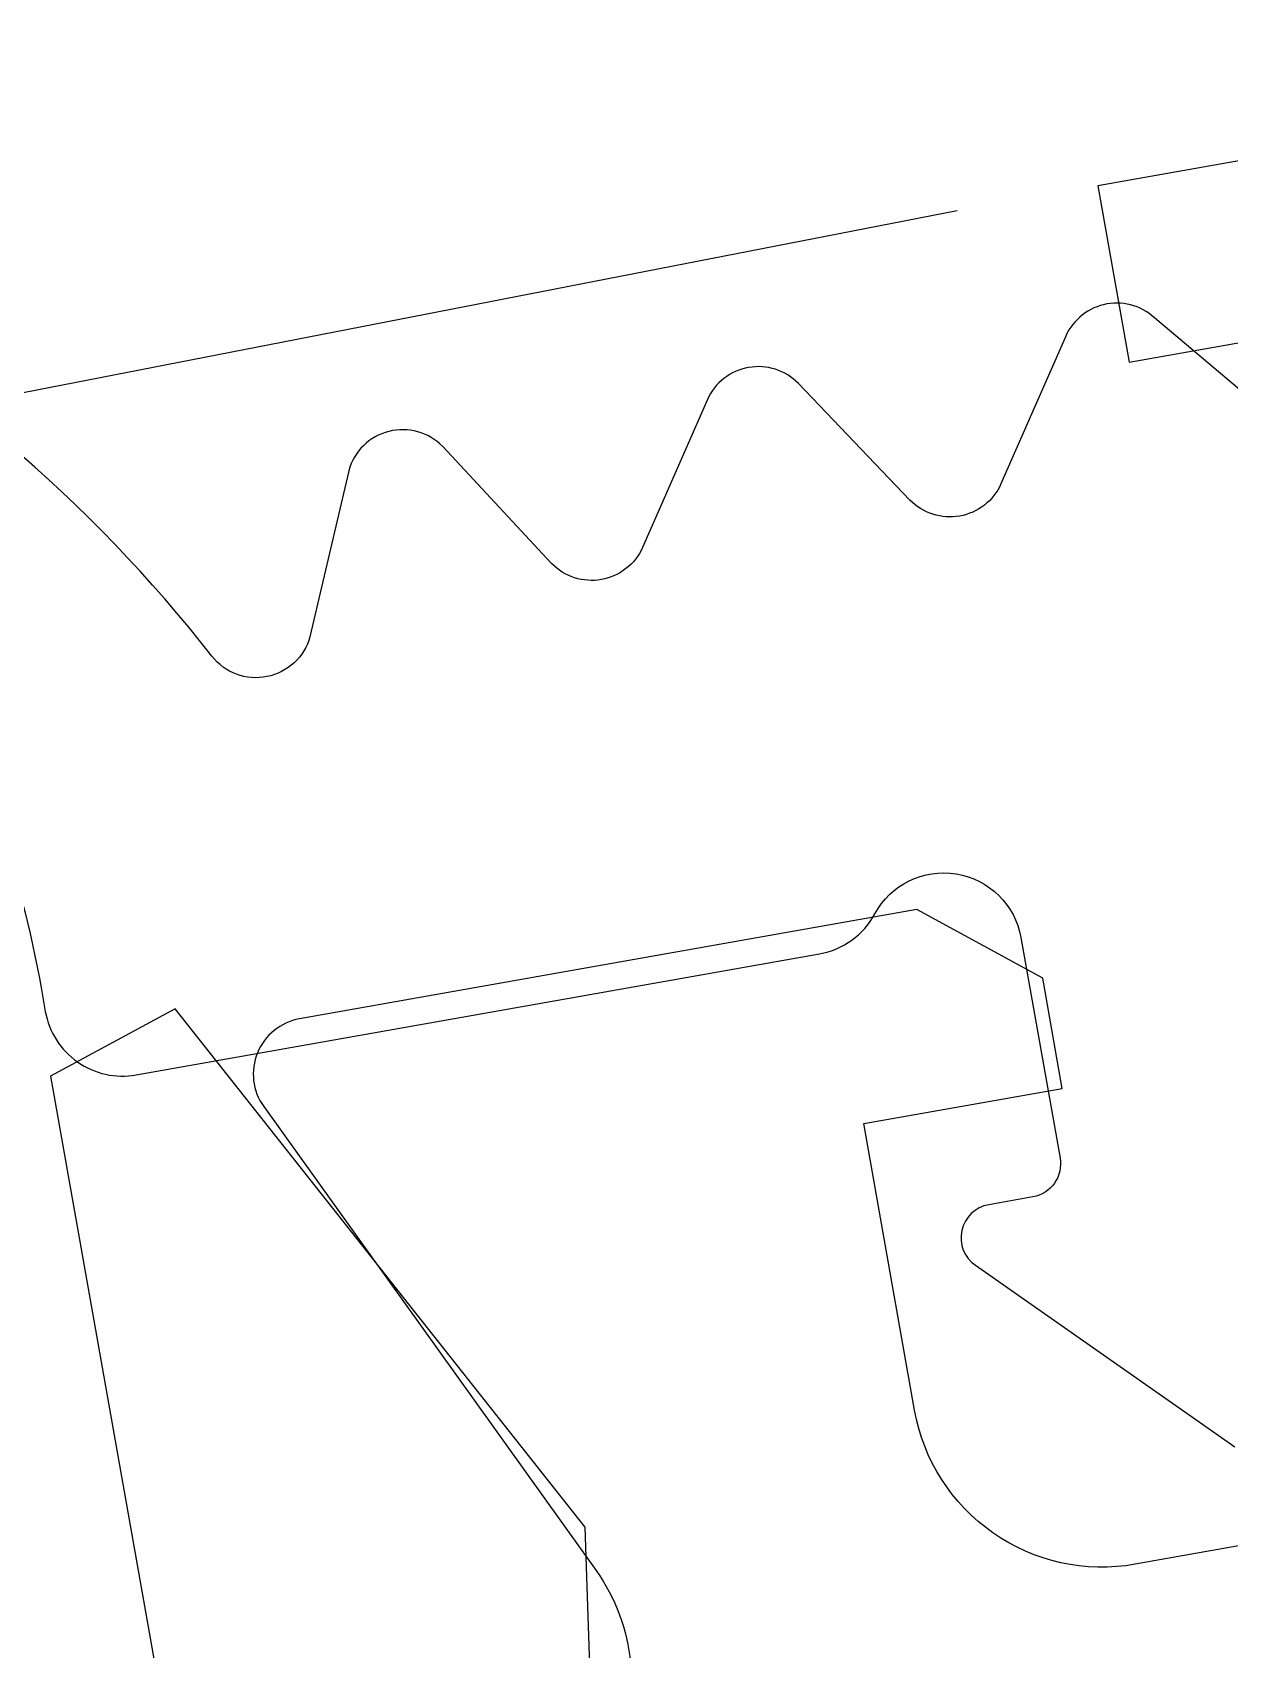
# Model space of a CAD drawing. Header units: millimetres. Extents: x 0 to 8967983, y -224399 to 13801.
# Drawn here: x 71339.09 to 71345.61, y -193465.4 to -193456.59 of the extents above; entities that cross this region are included whole.
import ezdxf

# ---------------------------------------------------------------- set-up
doc = ezdxf.new("R2010")
doc.units = ezdxf.units.MM
doc.header["$LTSCALE"] = 10
doc.layers.add('Архитектура', color=251, linetype='Continuous')

msp = doc.modelspace()

# ---------------------------------------------------------------- linework, layer by layer
at = {"layer": 'Архитектура', "lineweight": 25, "transparency": 33554684}
msp.add_line((71344.1286, -193457.5666), (69289.4147, -193858.3668), dxfattribs=at)
msp.add_line((71344.1286, -193457.5666), (69289.4147, -193858.3668), dxfattribs=at)
msp.add_line((71344.1286, -193457.5666), (69289.4147, -193858.3668), dxfattribs=at)
msp.add_line((71344.1286, -193457.5666), (69289.4147, -193858.3668), dxfattribs=at)
msp.add_line((71344.1286, -193457.5666), (69289.4147, -193858.3668), dxfattribs=at)
msp.add_line((71344.1286, -193457.5666), (69289.4147, -193858.3668), dxfattribs=at)
msp.add_line((71344.1286, -193457.5666), (69289.4147, -193858.3668), dxfattribs=at)
msp.add_line((71344.1286, -193457.5666), (69289.4147, -193858.3668), dxfattribs=at)
msp.add_line((71344.1286, -193457.5666), (69289.4147, -193858.3668), dxfattribs=at)
msp.add_line((71344.1286, -193457.5666), (69289.4147, -193858.3668), dxfattribs=at)
msp.add_line((71344.1286, -193457.5666), (69289.4147, -193858.3668), dxfattribs=at)
msp.add_line((71344.1286, -193457.5666), (69289.4147, -193858.3668), dxfattribs=at)
msp.add_line((71344.1286, -193457.5666), (69289.4147, -193858.3668), dxfattribs=at)
msp.add_line((71344.1286, -193457.5666), (69289.4147, -193858.3668), dxfattribs=at)
msp.add_line((71344.1286, -193457.5666), (69289.4147, -193858.3668), dxfattribs=at)
msp.add_line((71344.1286, -193457.5666), (69289.4147, -193858.3668), dxfattribs=at)
msp.add_line((71344.1286, -193457.5666), (69289.4147, -193858.3668), dxfattribs=at)
msp.add_line((71344.1286, -193457.5666), (69289.4147, -193858.3668), dxfattribs=at)
msp.add_line((71344.1286, -193457.5666), (69289.4147, -193858.3668), dxfattribs=at)
msp.add_line((71344.1286, -193457.5666), (69289.4147, -193858.3668), dxfattribs=at)
msp.add_line((71344.1286, -193457.5666), (69289.4147, -193858.3668), dxfattribs=at)
msp.add_line((71344.1286, -193457.5666), (69289.4147, -193858.3668), dxfattribs=at)
msp.add_line((71344.1286, -193457.5666), (69289.4147, -193858.3668), dxfattribs=at)
msp.add_line((71344.1286, -193457.5666), (69289.4147, -193858.3668), dxfattribs=at)
msp.add_line((71344.1286, -193457.5666), (69289.4147, -193858.3668), dxfattribs=at)
msp.add_line((71344.1286, -193457.5666), (69289.4147, -193858.3668), dxfattribs=at)
msp.add_lwpolyline([(71345.0646, -193458.3913), (71395.3454, -193449.4796), (71395.1752, -193448.5192), (71344.8944, -193457.4308)], close=True, dxfattribs=at)
msp.add_lwpolyline([(71345.0646, -193458.3913), (71395.3454, -193449.4796), (71395.1752, -193448.5192), (71344.8944, -193457.4308)], close=True, dxfattribs=at)
msp.add_lwpolyline([(71345.0646, -193458.3913), (71395.3454, -193449.4796), (71395.1752, -193448.5192), (71344.8944, -193457.4308)], close=True, dxfattribs=at)
msp.add_lwpolyline([(71345.0646, -193458.3913), (71395.3454, -193449.4796), (71395.1752, -193448.5192), (71344.8944, -193457.4308)], close=True, dxfattribs=at)
msp.add_lwpolyline([(71345.0646, -193458.3913), (71395.3454, -193449.4796), (71395.1752, -193448.5192), (71344.8944, -193457.4308)], close=True, dxfattribs=at)
msp.add_lwpolyline([(71345.0646, -193458.3913), (71395.3454, -193449.4796), (71395.1752, -193448.5192), (71344.8944, -193457.4308)], close=True, dxfattribs=at)
msp.add_lwpolyline([(71345.0646, -193458.3913), (71395.3454, -193449.4796), (71395.1752, -193448.5192), (71344.8944, -193457.4308)], close=True, dxfattribs=at)
msp.add_lwpolyline([(71345.0646, -193458.3913), (71395.3454, -193449.4796), (71395.1752, -193448.5192), (71344.8944, -193457.4308)], close=True, dxfattribs=at)
msp.add_lwpolyline([(71345.0646, -193458.3913), (71395.3454, -193449.4796), (71395.1752, -193448.5192), (71344.8944, -193457.4308)], close=True, dxfattribs=at)
msp.add_lwpolyline([(71345.0646, -193458.3913), (71395.3454, -193449.4796), (71395.1752, -193448.5192), (71344.8944, -193457.4308)], close=True, dxfattribs=at)
msp.add_lwpolyline([(71345.0646, -193458.3913), (71395.3454, -193449.4796), (71395.1752, -193448.5192), (71344.8944, -193457.4308)], close=True, dxfattribs=at)
msp.add_lwpolyline([(71345.0646, -193458.3913), (71395.3454, -193449.4796), (71395.1752, -193448.5192), (71344.8944, -193457.4308)], close=True, dxfattribs=at)
msp.add_lwpolyline([(71345.0646, -193458.3913), (71395.3454, -193449.4796), (71395.1752, -193448.5192), (71344.8944, -193457.4308)], close=True, dxfattribs=at)
msp.add_lwpolyline([(71345.0646, -193458.3913), (71395.3454, -193449.4796), (71395.1752, -193448.5192), (71344.8944, -193457.4308)], close=True, dxfattribs=at)
msp.add_lwpolyline([(71345.0646, -193458.3913), (71395.3454, -193449.4796), (71395.1752, -193448.5192), (71344.8944, -193457.4308)], close=True, dxfattribs=at)
msp.add_lwpolyline([(71345.0646, -193458.3913), (71395.3454, -193449.4796), (71395.1752, -193448.5192), (71344.8944, -193457.4308)], close=True, dxfattribs=at)
msp.add_lwpolyline([(71345.0646, -193458.3913), (71395.3454, -193449.4796), (71395.1752, -193448.5192), (71344.8944, -193457.4308)], close=True, dxfattribs=at)
msp.add_lwpolyline([(71345.0646, -193458.3913), (71395.3454, -193449.4796), (71395.1752, -193448.5192), (71344.8944, -193457.4308)], close=True, dxfattribs=at)
msp.add_lwpolyline([(71345.0646, -193458.3913), (71395.3454, -193449.4796), (71395.1752, -193448.5192), (71344.8944, -193457.4308)], close=True, dxfattribs=at)
msp.add_lwpolyline([(71345.0646, -193458.3913), (71395.3454, -193449.4796), (71395.1752, -193448.5192), (71344.8944, -193457.4308)], close=True, dxfattribs=at)
msp.add_lwpolyline([(71345.0646, -193458.3913), (71395.3454, -193449.4796), (71395.1752, -193448.5192), (71344.8944, -193457.4308)], close=True, dxfattribs=at)
msp.add_lwpolyline([(71345.0646, -193458.3913), (71395.3454, -193449.4796), (71395.1752, -193448.5192), (71344.8944, -193457.4308)], close=True, dxfattribs=at)
msp.add_lwpolyline([(71345.0646, -193458.3913), (71395.3454, -193449.4796), (71395.1752, -193448.5192), (71344.8944, -193457.4308)], close=True, dxfattribs=at)
msp.add_lwpolyline([(71345.0646, -193458.3913), (71395.3454, -193449.4796), (71395.1752, -193448.5192), (71344.8944, -193457.4308)], close=True, dxfattribs=at)
msp.add_lwpolyline([(71345.0646, -193458.3913), (71395.3454, -193449.4796), (71395.1752, -193448.5192), (71344.8944, -193457.4308)], close=True, dxfattribs=at)
for points in [[(71390.4931, -193453.1157), (71350.871, -193460.1382), (71350.4759, -193460.7035), (71350.5823, -193461.3037), (71351.5427, -193461.1335), (71351.947, -193463.4145, -0.414362), (71351.7, -193463.7678), (71345.0972, -193464.9381, -0.414326), (71343.8958, -193464.0985), (71343.6192, -193462.5378), (71344.6997, -193462.3463), (71344.5933, -193461.7461), (71343.908, -193461.3722), (71340.5465, -193461.968, 0.551224), (71340.3515, -193462.4451), (71342.1615, -193464.9722, -0.267349), (71342.2618, -193466.0017), (71341.7118, -193467.0897, 0.249629), (71341.7446, -193467.6043), (71344.2126, -193471.7483, 0.827043), (71345.2197, -193471.3643), (71344.5601, -193467.6427, -0.414326), (71345.3998, -193466.4413), (71352.7229, -193465.1434, 0.414326)], [(71390.4931, -193453.1157), (71350.871, -193460.1382), (71350.4759, -193460.7035), (71350.5823, -193461.3037), (71351.5427, -193461.1335), (71351.947, -193463.4145, -0.414362), (71351.7, -193463.7678), (71345.0972, -193464.9381, -0.414326), (71343.8958, -193464.0985), (71343.6192, -193462.5378), (71344.6997, -193462.3463), (71344.5933, -193461.7461), (71343.908, -193461.3722), (71340.5465, -193461.968, 0.551224), (71340.3515, -193462.4451), (71342.1615, -193464.9722, -0.267349), (71342.2618, -193466.0017), (71341.7118, -193467.0897, 0.249629), (71341.7446, -193467.6043), (71344.2126, -193471.7483, 0.827043), (71345.2197, -193471.3643), (71344.5601, -193467.6427, -0.414326), (71345.3998, -193466.4413), (71352.7229, -193465.1434, 0.414326)], [(71390.4931, -193453.1157), (71350.871, -193460.1382), (71350.4759, -193460.7035), (71350.5823, -193461.3037), (71351.5427, -193461.1335), (71351.947, -193463.4145, -0.414362), (71351.7, -193463.7678), (71345.0972, -193464.9381, -0.414326), (71343.8958, -193464.0985), (71343.6192, -193462.5378), (71344.6997, -193462.3463), (71344.5933, -193461.7461), (71343.908, -193461.3722), (71340.5465, -193461.968, 0.551224), (71340.3515, -193462.4451), (71342.1615, -193464.9722, -0.267349), (71342.2618, -193466.0017), (71341.7118, -193467.0897, 0.249629), (71341.7446, -193467.6043), (71344.2126, -193471.7483, 0.827043), (71345.2197, -193471.3643), (71344.5601, -193467.6427, -0.414326), (71345.3998, -193466.4413), (71352.7229, -193465.1434, 0.414326)], [(71390.4931, -193453.1157), (71350.871, -193460.1382), (71350.4759, -193460.7035), (71350.5823, -193461.3037), (71351.5427, -193461.1335), (71351.947, -193463.4145, -0.414362), (71351.7, -193463.7678), (71345.0972, -193464.9381, -0.414326), (71343.8958, -193464.0985), (71343.6192, -193462.5378), (71344.6997, -193462.3463), (71344.5933, -193461.7461), (71343.908, -193461.3722), (71340.5465, -193461.968, 0.551224), (71340.3515, -193462.4451), (71342.1615, -193464.9722, -0.267349), (71342.2618, -193466.0017), (71341.7118, -193467.0897, 0.249629), (71341.7446, -193467.6043), (71344.2126, -193471.7483, 0.827043), (71345.2197, -193471.3643), (71344.5601, -193467.6427, -0.414326), (71345.3998, -193466.4413), (71352.7229, -193465.1434, 0.414326)], [(71390.4931, -193453.1157), (71350.871, -193460.1382), (71350.4759, -193460.7035), (71350.5823, -193461.3037), (71351.5427, -193461.1335), (71351.947, -193463.4145, -0.414362), (71351.7, -193463.7678), (71345.0972, -193464.9381, -0.414326), (71343.8958, -193464.0985), (71343.6192, -193462.5378), (71344.6997, -193462.3463), (71344.5933, -193461.7461), (71343.908, -193461.3722), (71340.5465, -193461.968, 0.551224), (71340.3515, -193462.4451), (71342.1615, -193464.9722, -0.267349), (71342.2618, -193466.0017), (71341.7118, -193467.0897, 0.249629), (71341.7446, -193467.6043), (71344.2126, -193471.7483, 0.827043), (71345.2197, -193471.3643), (71344.5601, -193467.6427, -0.414326), (71345.3998, -193466.4413), (71352.7229, -193465.1434, 0.414326)], [(71390.4931, -193453.1157), (71350.871, -193460.1382), (71350.4759, -193460.7035), (71350.5823, -193461.3037), (71351.5427, -193461.1335), (71351.947, -193463.4145, -0.414362), (71351.7, -193463.7678), (71345.0972, -193464.9381, -0.414326), (71343.8958, -193464.0985), (71343.6192, -193462.5378), (71344.6997, -193462.3463), (71344.5933, -193461.7461), (71343.908, -193461.3722), (71340.5465, -193461.968, 0.551224), (71340.3515, -193462.4451), (71342.1615, -193464.9722, -0.267349), (71342.2618, -193466.0017), (71341.7118, -193467.0897, 0.249629), (71341.7446, -193467.6043), (71344.2126, -193471.7483, 0.827043), (71345.2197, -193471.3643), (71344.5601, -193467.6427, -0.414326), (71345.3998, -193466.4413), (71352.7229, -193465.1434, 0.414326)], [(71390.4931, -193453.1157), (71350.871, -193460.1382), (71350.4759, -193460.7035), (71350.5823, -193461.3037), (71351.5427, -193461.1335), (71351.947, -193463.4145, -0.414362), (71351.7, -193463.7678), (71345.0972, -193464.9381, -0.414326), (71343.8958, -193464.0985), (71343.6192, -193462.5378), (71344.6997, -193462.3463), (71344.5933, -193461.7461), (71343.908, -193461.3722), (71340.5465, -193461.968, 0.551224), (71340.3515, -193462.4451), (71342.1615, -193464.9722, -0.267349), (71342.2618, -193466.0017), (71341.7118, -193467.0897, 0.249629), (71341.7446, -193467.6043), (71344.2126, -193471.7483, 0.827043), (71345.2197, -193471.3643), (71344.5601, -193467.6427, -0.414326), (71345.3998, -193466.4413), (71352.7229, -193465.1434, 0.414326)], [(71390.4931, -193453.1157), (71350.871, -193460.1382), (71350.4759, -193460.7035), (71350.5823, -193461.3037), (71351.5427, -193461.1335), (71351.947, -193463.4145, -0.414362), (71351.7, -193463.7678), (71345.0972, -193464.9381, -0.414326), (71343.8958, -193464.0985), (71343.6192, -193462.5378), (71344.6997, -193462.3463), (71344.5933, -193461.7461), (71343.908, -193461.3722), (71340.5465, -193461.968, 0.551224), (71340.3515, -193462.4451), (71342.1615, -193464.9722, -0.267349), (71342.2618, -193466.0017), (71341.7118, -193467.0897, 0.249629), (71341.7446, -193467.6043), (71344.2126, -193471.7483, 0.827043), (71345.2197, -193471.3643), (71344.5601, -193467.6427, -0.414326), (71345.3998, -193466.4413), (71352.7229, -193465.1434, 0.414326)], [(71390.4931, -193453.1157), (71350.871, -193460.1382), (71350.4759, -193460.7035), (71350.5823, -193461.3037), (71351.5427, -193461.1335), (71351.947, -193463.4145, -0.414362), (71351.7, -193463.7678), (71345.0972, -193464.9381, -0.414326), (71343.8958, -193464.0985), (71343.6192, -193462.5378), (71344.6997, -193462.3463), (71344.5933, -193461.7461), (71343.908, -193461.3722), (71340.5465, -193461.968, 0.551224), (71340.3515, -193462.4451), (71342.1615, -193464.9722, -0.267349), (71342.2618, -193466.0017), (71341.7118, -193467.0897, 0.249629), (71341.7446, -193467.6043), (71344.2126, -193471.7483, 0.827043), (71345.2197, -193471.3643), (71344.5601, -193467.6427, -0.414326), (71345.3998, -193466.4413), (71352.7229, -193465.1434, 0.414326)], [(71390.4931, -193453.1157), (71350.871, -193460.1382), (71350.4759, -193460.7035), (71350.5823, -193461.3037), (71351.5427, -193461.1335), (71351.947, -193463.4145, -0.414362), (71351.7, -193463.7678), (71345.0972, -193464.9381, -0.414326), (71343.8958, -193464.0985), (71343.6192, -193462.5378), (71344.6997, -193462.3463), (71344.5933, -193461.7461), (71343.908, -193461.3722), (71340.5465, -193461.968, 0.551224), (71340.3515, -193462.4451), (71342.1615, -193464.9722, -0.267349), (71342.2618, -193466.0017), (71341.7118, -193467.0897, 0.249629), (71341.7446, -193467.6043), (71344.2126, -193471.7483, 0.827043), (71345.2197, -193471.3643), (71344.5601, -193467.6427, -0.414326), (71345.3998, -193466.4413), (71352.7229, -193465.1434, 0.414326)], [(71390.4931, -193453.1157), (71350.871, -193460.1382), (71350.4759, -193460.7035), (71350.5823, -193461.3037), (71351.5427, -193461.1335), (71351.947, -193463.4145, -0.414362), (71351.7, -193463.7678), (71345.0972, -193464.9381, -0.414326), (71343.8958, -193464.0985), (71343.6192, -193462.5378), (71344.6997, -193462.3463), (71344.5933, -193461.7461), (71343.908, -193461.3722), (71340.5465, -193461.968, 0.551224), (71340.3515, -193462.4451), (71342.1615, -193464.9722, -0.267349), (71342.2618, -193466.0017), (71341.7118, -193467.0897, 0.249629), (71341.7446, -193467.6043), (71344.2126, -193471.7483, 0.827043), (71345.2197, -193471.3643), (71344.5601, -193467.6427, -0.414326), (71345.3998, -193466.4413), (71352.7229, -193465.1434, 0.414326)], [(71390.4931, -193453.1157), (71350.871, -193460.1382), (71350.4759, -193460.7035), (71350.5823, -193461.3037), (71351.5427, -193461.1335), (71351.947, -193463.4145, -0.414362), (71351.7, -193463.7678), (71345.0972, -193464.9381, -0.414326), (71343.8958, -193464.0985), (71343.6192, -193462.5378), (71344.6997, -193462.3463), (71344.5933, -193461.7461), (71343.908, -193461.3722), (71340.5465, -193461.968, 0.551224), (71340.3515, -193462.4451), (71342.1615, -193464.9722, -0.267349), (71342.2618, -193466.0017), (71341.7118, -193467.0897, 0.249629), (71341.7446, -193467.6043), (71344.2126, -193471.7483, 0.827043), (71345.2197, -193471.3643), (71344.5601, -193467.6427, -0.414326), (71345.3998, -193466.4413), (71352.7229, -193465.1434, 0.414326)], [(71390.4931, -193453.1157), (71350.871, -193460.1382), (71350.4759, -193460.7035), (71350.5823, -193461.3037), (71351.5427, -193461.1335), (71351.947, -193463.4145, -0.414362), (71351.7, -193463.7678), (71345.0972, -193464.9381, -0.414326), (71343.8958, -193464.0985), (71343.6192, -193462.5378), (71344.6997, -193462.3463), (71344.5933, -193461.7461), (71343.908, -193461.3722), (71340.5465, -193461.968, 0.551224), (71340.3515, -193462.4451), (71342.1615, -193464.9722, -0.267349), (71342.2618, -193466.0017), (71341.7118, -193467.0897, 0.249629), (71341.7446, -193467.6043), (71344.2126, -193471.7483, 0.827043), (71345.2197, -193471.3643), (71344.5601, -193467.6427, -0.414326), (71345.3998, -193466.4413), (71352.7229, -193465.1434, 0.414326)], [(71390.4931, -193453.1157), (71350.871, -193460.1382), (71350.4759, -193460.7035), (71350.5823, -193461.3037), (71351.5427, -193461.1335), (71351.947, -193463.4145, -0.414362), (71351.7, -193463.7678), (71345.0972, -193464.9381, -0.414326), (71343.8958, -193464.0985), (71343.6192, -193462.5378), (71344.6997, -193462.3463), (71344.5933, -193461.7461), (71343.908, -193461.3722), (71340.5465, -193461.968, 0.551224), (71340.3515, -193462.4451), (71342.1615, -193464.9722, -0.267349), (71342.2618, -193466.0017), (71341.7118, -193467.0897, 0.249629), (71341.7446, -193467.6043), (71344.2126, -193471.7483, 0.827043), (71345.2197, -193471.3643), (71344.5601, -193467.6427, -0.414326), (71345.3998, -193466.4413), (71352.7229, -193465.1434, 0.414326)], [(71390.4931, -193453.1157), (71350.871, -193460.1382), (71350.4759, -193460.7035), (71350.5823, -193461.3037), (71351.5427, -193461.1335), (71351.947, -193463.4145, -0.414362), (71351.7, -193463.7678), (71345.0972, -193464.9381, -0.414326), (71343.8958, -193464.0985), (71343.6192, -193462.5378), (71344.6997, -193462.3463), (71344.5933, -193461.7461), (71343.908, -193461.3722), (71340.5465, -193461.968, 0.551224), (71340.3515, -193462.4451), (71342.1615, -193464.9722, -0.267349), (71342.2618, -193466.0017), (71341.7118, -193467.0897, 0.249629), (71341.7446, -193467.6043), (71344.2126, -193471.7483, 0.827043), (71345.2197, -193471.3643), (71344.5601, -193467.6427, -0.414326), (71345.3998, -193466.4413), (71352.7229, -193465.1434, 0.414326)], [(71390.4931, -193453.1157), (71350.871, -193460.1382), (71350.4759, -193460.7035), (71350.5823, -193461.3037), (71351.5427, -193461.1335), (71351.947, -193463.4145, -0.414362), (71351.7, -193463.7678), (71345.0972, -193464.9381, -0.414326), (71343.8958, -193464.0985), (71343.6192, -193462.5378), (71344.6997, -193462.3463), (71344.5933, -193461.7461), (71343.908, -193461.3722), (71340.5465, -193461.968, 0.551224), (71340.3515, -193462.4451), (71342.1615, -193464.9722, -0.267349), (71342.2618, -193466.0017), (71341.7118, -193467.0897, 0.249629), (71341.7446, -193467.6043), (71344.2126, -193471.7483, 0.827043), (71345.2197, -193471.3643), (71344.5601, -193467.6427, -0.414326), (71345.3998, -193466.4413), (71352.7229, -193465.1434, 0.414326)], [(71390.4931, -193453.1157), (71350.871, -193460.1382), (71350.4759, -193460.7035), (71350.5823, -193461.3037), (71351.5427, -193461.1335), (71351.947, -193463.4145, -0.414362), (71351.7, -193463.7678), (71345.0972, -193464.9381, -0.414326), (71343.8958, -193464.0985), (71343.6192, -193462.5378), (71344.6997, -193462.3463), (71344.5933, -193461.7461), (71343.908, -193461.3722), (71340.5465, -193461.968, 0.551224), (71340.3515, -193462.4451), (71342.1615, -193464.9722, -0.267349), (71342.2618, -193466.0017), (71341.7118, -193467.0897, 0.249629), (71341.7446, -193467.6043), (71344.2126, -193471.7483, 0.827043), (71345.2197, -193471.3643), (71344.5601, -193467.6427, -0.414326), (71345.3998, -193466.4413), (71352.7229, -193465.1434, 0.414326)], [(71390.4931, -193453.1157), (71350.871, -193460.1382), (71350.4759, -193460.7035), (71350.5823, -193461.3037), (71351.5427, -193461.1335), (71351.947, -193463.4145, -0.414362), (71351.7, -193463.7678), (71345.0972, -193464.9381, -0.414326), (71343.8958, -193464.0985), (71343.6192, -193462.5378), (71344.6997, -193462.3463), (71344.5933, -193461.7461), (71343.908, -193461.3722), (71340.5465, -193461.968, 0.551224), (71340.3515, -193462.4451), (71342.1615, -193464.9722, -0.267349), (71342.2618, -193466.0017), (71341.7118, -193467.0897, 0.249629), (71341.7446, -193467.6043), (71344.2126, -193471.7483, 0.827043), (71345.2197, -193471.3643), (71344.5601, -193467.6427, -0.414326), (71345.3998, -193466.4413), (71352.7229, -193465.1434, 0.414326)], [(71390.4931, -193453.1157), (71350.871, -193460.1382), (71350.4759, -193460.7035), (71350.5823, -193461.3037), (71351.5427, -193461.1335), (71351.947, -193463.4145, -0.414362), (71351.7, -193463.7678), (71345.0972, -193464.9381, -0.414326), (71343.8958, -193464.0985), (71343.6192, -193462.5378), (71344.6997, -193462.3463), (71344.5933, -193461.7461), (71343.908, -193461.3722), (71340.5465, -193461.968, 0.551224), (71340.3515, -193462.4451), (71342.1615, -193464.9722, -0.267349), (71342.2618, -193466.0017), (71341.7118, -193467.0897, 0.249629), (71341.7446, -193467.6043), (71344.2126, -193471.7483, 0.827043), (71345.2197, -193471.3643), (71344.5601, -193467.6427, -0.414326), (71345.3998, -193466.4413), (71352.7229, -193465.1434, 0.414326)], [(71390.4931, -193453.1157), (71350.871, -193460.1382), (71350.4759, -193460.7035), (71350.5823, -193461.3037), (71351.5427, -193461.1335), (71351.947, -193463.4145, -0.414362), (71351.7, -193463.7678), (71345.0972, -193464.9381, -0.414326), (71343.8958, -193464.0985), (71343.6192, -193462.5378), (71344.6997, -193462.3463), (71344.5933, -193461.7461), (71343.908, -193461.3722), (71340.5465, -193461.968, 0.551224), (71340.3515, -193462.4451), (71342.1615, -193464.9722, -0.267349), (71342.2618, -193466.0017), (71341.7118, -193467.0897, 0.249629), (71341.7446, -193467.6043), (71344.2126, -193471.7483, 0.827043), (71345.2197, -193471.3643), (71344.5601, -193467.6427, -0.414326), (71345.3998, -193466.4413), (71352.7229, -193465.1434, 0.414326)], [(71390.4931, -193453.1157), (71350.871, -193460.1382), (71350.4759, -193460.7035), (71350.5823, -193461.3037), (71351.5427, -193461.1335), (71351.947, -193463.4145, -0.414362), (71351.7, -193463.7678), (71345.0972, -193464.9381, -0.414326), (71343.8958, -193464.0985), (71343.6192, -193462.5378), (71344.6997, -193462.3463), (71344.5933, -193461.7461), (71343.908, -193461.3722), (71340.5465, -193461.968, 0.551224), (71340.3515, -193462.4451), (71342.1615, -193464.9722, -0.267349), (71342.2618, -193466.0017), (71341.7118, -193467.0897, 0.249629), (71341.7446, -193467.6043), (71344.2126, -193471.7483, 0.827043), (71345.2197, -193471.3643), (71344.5601, -193467.6427, -0.414326), (71345.3998, -193466.4413), (71352.7229, -193465.1434, 0.414326)], [(71390.4931, -193453.1157), (71350.871, -193460.1382), (71350.4759, -193460.7035), (71350.5823, -193461.3037), (71351.5427, -193461.1335), (71351.947, -193463.4145, -0.414362), (71351.7, -193463.7678), (71345.0972, -193464.9381, -0.414326), (71343.8958, -193464.0985), (71343.6192, -193462.5378), (71344.6997, -193462.3463), (71344.5933, -193461.7461), (71343.908, -193461.3722), (71340.5465, -193461.968, 0.551224), (71340.3515, -193462.4451), (71342.1615, -193464.9722, -0.267349), (71342.2618, -193466.0017), (71341.7118, -193467.0897, 0.249629), (71341.7446, -193467.6043), (71344.2126, -193471.7483, 0.827043), (71345.2197, -193471.3643), (71344.5601, -193467.6427, -0.414326), (71345.3998, -193466.4413), (71352.7229, -193465.1434, 0.414326)], [(71390.4931, -193453.1157), (71350.871, -193460.1382), (71350.4759, -193460.7035), (71350.5823, -193461.3037), (71351.5427, -193461.1335), (71351.947, -193463.4145, -0.414362), (71351.7, -193463.7678), (71345.0972, -193464.9381, -0.414326), (71343.8958, -193464.0985), (71343.6192, -193462.5378), (71344.6997, -193462.3463), (71344.5933, -193461.7461), (71343.908, -193461.3722), (71340.5465, -193461.968, 0.551224), (71340.3515, -193462.4451), (71342.1615, -193464.9722, -0.267349), (71342.2618, -193466.0017), (71341.7118, -193467.0897, 0.249629), (71341.7446, -193467.6043), (71344.2126, -193471.7483, 0.827043), (71345.2197, -193471.3643), (71344.5601, -193467.6427, -0.414326), (71345.3998, -193466.4413), (71352.7229, -193465.1434, 0.414326)], [(71390.4931, -193453.1157), (71350.871, -193460.1382), (71350.4759, -193460.7035), (71350.5823, -193461.3037), (71351.5427, -193461.1335), (71351.947, -193463.4145, -0.414362), (71351.7, -193463.7678), (71345.0972, -193464.9381, -0.414326), (71343.8958, -193464.0985), (71343.6192, -193462.5378), (71344.6997, -193462.3463), (71344.5933, -193461.7461), (71343.908, -193461.3722), (71340.5465, -193461.968, 0.551224), (71340.3515, -193462.4451), (71342.1615, -193464.9722, -0.267349), (71342.2618, -193466.0017), (71341.7118, -193467.0897, 0.249629), (71341.7446, -193467.6043), (71344.2126, -193471.7483, 0.827043), (71345.2197, -193471.3643), (71344.5601, -193467.6427, -0.414326), (71345.3998, -193466.4413), (71352.7229, -193465.1434, 0.414326)], [(71390.4931, -193453.1157), (71350.871, -193460.1382), (71350.4759, -193460.7035), (71350.5823, -193461.3037), (71351.5427, -193461.1335), (71351.947, -193463.4145, -0.414362), (71351.7, -193463.7678), (71345.0972, -193464.9381, -0.414326), (71343.8958, -193464.0985), (71343.6192, -193462.5378), (71344.6997, -193462.3463), (71344.5933, -193461.7461), (71343.908, -193461.3722), (71340.5465, -193461.968, 0.551224), (71340.3515, -193462.4451), (71342.1615, -193464.9722, -0.267349), (71342.2618, -193466.0017), (71341.7118, -193467.0897, 0.249629), (71341.7446, -193467.6043), (71344.2126, -193471.7483, 0.827043), (71345.2197, -193471.3643), (71344.5601, -193467.6427, -0.414326), (71345.3998, -193466.4413), (71352.7229, -193465.1434, 0.414326)], [(71345.9424, -193458.7752), (71345.2145, -193458.1613, 0.527868), (71344.719, -193458.2491), (71344.3664, -193459.0546, -0.527868), (71343.8708, -193459.1424), (71343.263, -193458.5072, 0.527868), (71342.7674, -193458.595), (71342.4149, -193459.4004, -0.527868), (71341.9193, -193459.4883), (71341.3263, -193458.8504, 0.57795), (71340.8148, -193458.9822), (71340.6036, -193459.8863, -0.615334), (71340.0699, -193459.9928, 0.101403), (71337.6265, -193457.917, 0.887085)], [(71345.9424, -193458.7752), (71345.2145, -193458.1613, 0.527868), (71344.719, -193458.2491), (71344.3664, -193459.0546, -0.527868), (71343.8708, -193459.1424), (71343.263, -193458.5072, 0.527868), (71342.7674, -193458.595), (71342.4149, -193459.4004, -0.527868), (71341.9193, -193459.4883), (71341.3263, -193458.8504, 0.57795), (71340.8148, -193458.9822), (71340.6036, -193459.8863, -0.615334), (71340.0699, -193459.9928, 0.101403), (71337.6265, -193457.917, 0.887085)], [(71345.9424, -193458.7752), (71345.2145, -193458.1613, 0.527868), (71344.719, -193458.2491), (71344.3664, -193459.0546, -0.527868), (71343.8708, -193459.1424), (71343.263, -193458.5072, 0.527868), (71342.7674, -193458.595), (71342.4149, -193459.4004, -0.527868), (71341.9193, -193459.4883), (71341.3263, -193458.8504, 0.57795), (71340.8148, -193458.9822), (71340.6036, -193459.8863, -0.615334), (71340.0699, -193459.9928, 0.101403), (71337.6265, -193457.917, 0.887085)], [(71345.9424, -193458.7752), (71345.2145, -193458.1613, 0.527868), (71344.719, -193458.2491), (71344.3664, -193459.0546, -0.527868), (71343.8708, -193459.1424), (71343.263, -193458.5072, 0.527868), (71342.7674, -193458.595), (71342.4149, -193459.4004, -0.527868), (71341.9193, -193459.4883), (71341.3263, -193458.8504, 0.57795), (71340.8148, -193458.9822), (71340.6036, -193459.8863, -0.615334), (71340.0699, -193459.9928, 0.101403), (71337.6265, -193457.917, 0.887085)], [(71345.9424, -193458.7752), (71345.2145, -193458.1613, 0.527868), (71344.719, -193458.2491), (71344.3664, -193459.0546, -0.527868), (71343.8708, -193459.1424), (71343.263, -193458.5072, 0.527868), (71342.7674, -193458.595), (71342.4149, -193459.4004, -0.527868), (71341.9193, -193459.4883), (71341.3263, -193458.8504, 0.57795), (71340.8148, -193458.9822), (71340.6036, -193459.8863, -0.615334), (71340.0699, -193459.9928, 0.101403), (71337.6265, -193457.917, 0.887085)], [(71345.9424, -193458.7752), (71345.2145, -193458.1613, 0.527868), (71344.719, -193458.2491), (71344.3664, -193459.0546, -0.527868), (71343.8708, -193459.1424), (71343.263, -193458.5072, 0.527868), (71342.7674, -193458.595), (71342.4149, -193459.4004, -0.527868), (71341.9193, -193459.4883), (71341.3263, -193458.8504, 0.57795), (71340.8148, -193458.9822), (71340.6036, -193459.8863, -0.615334), (71340.0699, -193459.9928, 0.101403), (71337.6265, -193457.917, 0.887085)], [(71345.9424, -193458.7752), (71345.2145, -193458.1613, 0.527868), (71344.719, -193458.2491), (71344.3664, -193459.0546, -0.527868), (71343.8708, -193459.1424), (71343.263, -193458.5072, 0.527868), (71342.7674, -193458.595), (71342.4149, -193459.4004, -0.527868), (71341.9193, -193459.4883), (71341.3263, -193458.8504, 0.57795), (71340.8148, -193458.9822), (71340.6036, -193459.8863, -0.615334), (71340.0699, -193459.9928, 0.101403), (71337.6265, -193457.917, 0.887085)], [(71345.9424, -193458.7752), (71345.2145, -193458.1613, 0.527868), (71344.719, -193458.2491), (71344.3664, -193459.0546, -0.527868), (71343.8708, -193459.1424), (71343.263, -193458.5072, 0.527868), (71342.7674, -193458.595), (71342.4149, -193459.4004, -0.527868), (71341.9193, -193459.4883), (71341.3263, -193458.8504, 0.57795), (71340.8148, -193458.9822), (71340.6036, -193459.8863, -0.615334), (71340.0699, -193459.9928, 0.101403), (71337.6265, -193457.917, 0.887085)], [(71345.9424, -193458.7752), (71345.2145, -193458.1613, 0.527868), (71344.719, -193458.2491), (71344.3664, -193459.0546, -0.527868), (71343.8708, -193459.1424), (71343.263, -193458.5072, 0.527868), (71342.7674, -193458.595), (71342.4149, -193459.4004, -0.527868), (71341.9193, -193459.4883), (71341.3263, -193458.8504, 0.57795), (71340.8148, -193458.9822), (71340.6036, -193459.8863, -0.615334), (71340.0699, -193459.9928, 0.101403), (71337.6265, -193457.917, 0.887085)], [(71345.9424, -193458.7752), (71345.2145, -193458.1613, 0.527868), (71344.719, -193458.2491), (71344.3664, -193459.0546, -0.527868), (71343.8708, -193459.1424), (71343.263, -193458.5072, 0.527868), (71342.7674, -193458.595), (71342.4149, -193459.4004, -0.527868), (71341.9193, -193459.4883), (71341.3263, -193458.8504, 0.57795), (71340.8148, -193458.9822), (71340.6036, -193459.8863, -0.615334), (71340.0699, -193459.9928, 0.101403), (71337.6265, -193457.917, 0.887085)], [(71345.9424, -193458.7752), (71345.2145, -193458.1613, 0.527868), (71344.719, -193458.2491), (71344.3664, -193459.0546, -0.527868), (71343.8708, -193459.1424), (71343.263, -193458.5072, 0.527868), (71342.7674, -193458.595), (71342.4149, -193459.4004, -0.527868), (71341.9193, -193459.4883), (71341.3263, -193458.8504, 0.57795), (71340.8148, -193458.9822), (71340.6036, -193459.8863, -0.615334), (71340.0699, -193459.9928, 0.101403), (71337.6265, -193457.917, 0.887085)], [(71345.9424, -193458.7752), (71345.2145, -193458.1613, 0.527868), (71344.719, -193458.2491), (71344.3664, -193459.0546, -0.527868), (71343.8708, -193459.1424), (71343.263, -193458.5072, 0.527868), (71342.7674, -193458.595), (71342.4149, -193459.4004, -0.527868), (71341.9193, -193459.4883), (71341.3263, -193458.8504, 0.57795), (71340.8148, -193458.9822), (71340.6036, -193459.8863, -0.615334), (71340.0699, -193459.9928, 0.101403), (71337.6265, -193457.917, 0.887085)], [(71345.9424, -193458.7752), (71345.2145, -193458.1613, 0.527868), (71344.719, -193458.2491), (71344.3664, -193459.0546, -0.527868), (71343.8708, -193459.1424), (71343.263, -193458.5072, 0.527868), (71342.7674, -193458.595), (71342.4149, -193459.4004, -0.527868), (71341.9193, -193459.4883), (71341.3263, -193458.8504, 0.57795), (71340.8148, -193458.9822), (71340.6036, -193459.8863, -0.615334), (71340.0699, -193459.9928, 0.101403), (71337.6265, -193457.917, 0.887085)], [(71345.9424, -193458.7752), (71345.2145, -193458.1613, 0.527868), (71344.719, -193458.2491), (71344.3664, -193459.0546, -0.527868), (71343.8708, -193459.1424), (71343.263, -193458.5072, 0.527868), (71342.7674, -193458.595), (71342.4149, -193459.4004, -0.527868), (71341.9193, -193459.4883), (71341.3263, -193458.8504, 0.57795), (71340.8148, -193458.9822), (71340.6036, -193459.8863, -0.615334), (71340.0699, -193459.9928, 0.101403), (71337.6265, -193457.917, 0.887085)], [(71345.9424, -193458.7752), (71345.2145, -193458.1613, 0.527868), (71344.719, -193458.2491), (71344.3664, -193459.0546, -0.527868), (71343.8708, -193459.1424), (71343.263, -193458.5072, 0.527868), (71342.7674, -193458.595), (71342.4149, -193459.4004, -0.527868), (71341.9193, -193459.4883), (71341.3263, -193458.8504, 0.57795), (71340.8148, -193458.9822), (71340.6036, -193459.8863, -0.615334), (71340.0699, -193459.9928, 0.101403), (71337.6265, -193457.917, 0.887085)], [(71345.9424, -193458.7752), (71345.2145, -193458.1613, 0.527868), (71344.719, -193458.2491), (71344.3664, -193459.0546, -0.527868), (71343.8708, -193459.1424), (71343.263, -193458.5072, 0.527868), (71342.7674, -193458.595), (71342.4149, -193459.4004, -0.527868), (71341.9193, -193459.4883), (71341.3263, -193458.8504, 0.57795), (71340.8148, -193458.9822), (71340.6036, -193459.8863, -0.615334), (71340.0699, -193459.9928, 0.101403), (71337.6265, -193457.917, 0.887085)], [(71345.9424, -193458.7752), (71345.2145, -193458.1613, 0.527868), (71344.719, -193458.2491), (71344.3664, -193459.0546, -0.527868), (71343.8708, -193459.1424), (71343.263, -193458.5072, 0.527868), (71342.7674, -193458.595), (71342.4149, -193459.4004, -0.527868), (71341.9193, -193459.4883), (71341.3263, -193458.8504, 0.57795), (71340.8148, -193458.9822), (71340.6036, -193459.8863, -0.615334), (71340.0699, -193459.9928, 0.101403), (71337.6265, -193457.917, 0.887085)], [(71345.9424, -193458.7752), (71345.2145, -193458.1613, 0.527868), (71344.719, -193458.2491), (71344.3664, -193459.0546, -0.527868), (71343.8708, -193459.1424), (71343.263, -193458.5072, 0.527868), (71342.7674, -193458.595), (71342.4149, -193459.4004, -0.527868), (71341.9193, -193459.4883), (71341.3263, -193458.8504, 0.57795), (71340.8148, -193458.9822), (71340.6036, -193459.8863, -0.615334), (71340.0699, -193459.9928, 0.101403), (71337.6265, -193457.917, 0.887085)], [(71345.9424, -193458.7752), (71345.2145, -193458.1613, 0.527868), (71344.719, -193458.2491), (71344.3664, -193459.0546, -0.527868), (71343.8708, -193459.1424), (71343.263, -193458.5072, 0.527868), (71342.7674, -193458.595), (71342.4149, -193459.4004, -0.527868), (71341.9193, -193459.4883), (71341.3263, -193458.8504, 0.57795), (71340.8148, -193458.9822), (71340.6036, -193459.8863, -0.615334), (71340.0699, -193459.9928, 0.101403), (71337.6265, -193457.917, 0.887085)], [(71345.9424, -193458.7752), (71345.2145, -193458.1613, 0.527868), (71344.719, -193458.2491), (71344.3664, -193459.0546, -0.527868), (71343.8708, -193459.1424), (71343.263, -193458.5072, 0.527868), (71342.7674, -193458.595), (71342.4149, -193459.4004, -0.527868), (71341.9193, -193459.4883), (71341.3263, -193458.8504, 0.57795), (71340.8148, -193458.9822), (71340.6036, -193459.8863, -0.615334), (71340.0699, -193459.9928, 0.101403), (71337.6265, -193457.917, 0.887085)], [(71345.9424, -193458.7752), (71345.2145, -193458.1613, 0.527868), (71344.719, -193458.2491), (71344.3664, -193459.0546, -0.527868), (71343.8708, -193459.1424), (71343.263, -193458.5072, 0.527868), (71342.7674, -193458.595), (71342.4149, -193459.4004, -0.527868), (71341.9193, -193459.4883), (71341.3263, -193458.8504, 0.57795), (71340.8148, -193458.9822), (71340.6036, -193459.8863, -0.615334), (71340.0699, -193459.9928, 0.101403), (71337.6265, -193457.917, 0.887085)], [(71345.9424, -193458.7752), (71345.2145, -193458.1613, 0.527868), (71344.719, -193458.2491), (71344.3664, -193459.0546, -0.527868), (71343.8708, -193459.1424), (71343.263, -193458.5072, 0.527868), (71342.7674, -193458.595), (71342.4149, -193459.4004, -0.527868), (71341.9193, -193459.4883), (71341.3263, -193458.8504, 0.57795), (71340.8148, -193458.9822), (71340.6036, -193459.8863, -0.615334), (71340.0699, -193459.9928, 0.101403), (71337.6265, -193457.917, 0.887085)], [(71345.9424, -193458.7752), (71345.2145, -193458.1613, 0.527868), (71344.719, -193458.2491), (71344.3664, -193459.0546, -0.527868), (71343.8708, -193459.1424), (71343.263, -193458.5072, 0.527868), (71342.7674, -193458.595), (71342.4149, -193459.4004, -0.527868), (71341.9193, -193459.4883), (71341.3263, -193458.8504, 0.57795), (71340.8148, -193458.9822), (71340.6036, -193459.8863, -0.615334), (71340.0699, -193459.9928, 0.101403), (71337.6265, -193457.917, 0.887085)], [(71345.9424, -193458.7752), (71345.2145, -193458.1613, 0.527868), (71344.719, -193458.2491), (71344.3664, -193459.0546, -0.527868), (71343.8708, -193459.1424), (71343.263, -193458.5072, 0.527868), (71342.7674, -193458.595), (71342.4149, -193459.4004, -0.527868), (71341.9193, -193459.4883), (71341.3263, -193458.8504, 0.57795), (71340.8148, -193458.9822), (71340.6036, -193459.8863, -0.615334), (71340.0699, -193459.9928, 0.101403), (71337.6265, -193457.917, 0.887085)], [(71345.9424, -193458.7752), (71345.2145, -193458.1613, 0.527868), (71344.719, -193458.2491), (71344.3664, -193459.0546, -0.527868), (71343.8708, -193459.1424), (71343.263, -193458.5072, 0.527868), (71342.7674, -193458.595), (71342.4149, -193459.4004, -0.527868), (71341.9193, -193459.4883), (71341.3263, -193458.8504, 0.57795), (71340.8148, -193458.9822), (71340.6036, -193459.8863, -0.615334), (71340.0699, -193459.9928, 0.101403), (71337.6265, -193457.917, 0.887085)], [(71337.274, -193458.4091, -0.164997), (71339.1412, -193461.8072), (71339.1625, -193461.9272, 0.414304), (71339.6572, -193462.273), (71343.3787, -193461.6134, 0.228696), (71343.6795, -193461.3963, -0.319049), (71344.1229, -193461.1782, -0.319002), (71344.475, -193461.525), (71344.6878, -193462.7255, -0.4144), (71344.5396, -193462.9375), (71344.2995, -193462.98, 0.668339), (71344.2267, -193463.31), (71345.6399, -193464.2978, 0.198883)], [(71337.274, -193458.4091, -0.164997), (71339.1412, -193461.8072), (71339.1625, -193461.9272, 0.414304), (71339.6572, -193462.273), (71343.3787, -193461.6134, 0.228696), (71343.6795, -193461.3963, -0.319049), (71344.1229, -193461.1782, -0.319002), (71344.475, -193461.525), (71344.6878, -193462.7255, -0.4144), (71344.5396, -193462.9375), (71344.2995, -193462.98, 0.668339), (71344.2267, -193463.31), (71345.6399, -193464.2978, 0.198883)], [(71337.274, -193458.4091, -0.164997), (71339.1412, -193461.8072), (71339.1625, -193461.9272, 0.414304), (71339.6572, -193462.273), (71343.3787, -193461.6134, 0.228696), (71343.6795, -193461.3963, -0.319049), (71344.1229, -193461.1782, -0.319002), (71344.475, -193461.525), (71344.6878, -193462.7255, -0.4144), (71344.5396, -193462.9375), (71344.2995, -193462.98, 0.668339), (71344.2267, -193463.31), (71345.6399, -193464.2978, 0.198883)], [(71337.274, -193458.4091, -0.164997), (71339.1412, -193461.8072), (71339.1625, -193461.9272, 0.414304), (71339.6572, -193462.273), (71343.3787, -193461.6134, 0.228696), (71343.6795, -193461.3963, -0.319049), (71344.1229, -193461.1782, -0.319002), (71344.475, -193461.525), (71344.6878, -193462.7255, -0.4144), (71344.5396, -193462.9375), (71344.2995, -193462.98, 0.668339), (71344.2267, -193463.31), (71345.6399, -193464.2978, 0.198883)], [(71337.274, -193458.4091, -0.164997), (71339.1412, -193461.8072), (71339.1625, -193461.9272, 0.414304), (71339.6572, -193462.273), (71343.3787, -193461.6134, 0.228696), (71343.6795, -193461.3963, -0.319049), (71344.1229, -193461.1782, -0.319002), (71344.475, -193461.525), (71344.6878, -193462.7255, -0.4144), (71344.5396, -193462.9375), (71344.2995, -193462.98, 0.668339), (71344.2267, -193463.31), (71345.6399, -193464.2978, 0.198883)], [(71337.274, -193458.4091, -0.164997), (71339.1412, -193461.8072), (71339.1625, -193461.9272, 0.414304), (71339.6572, -193462.273), (71343.3787, -193461.6134, 0.228696), (71343.6795, -193461.3963, -0.319049), (71344.1229, -193461.1782, -0.319002), (71344.475, -193461.525), (71344.6878, -193462.7255, -0.4144), (71344.5396, -193462.9375), (71344.2995, -193462.98, 0.668339), (71344.2267, -193463.31), (71345.6399, -193464.2978, 0.198883)], [(71337.274, -193458.4091, -0.164997), (71339.1412, -193461.8072), (71339.1625, -193461.9272, 0.414304), (71339.6572, -193462.273), (71343.3787, -193461.6134, 0.228696), (71343.6795, -193461.3963, -0.319049), (71344.1229, -193461.1782, -0.319002), (71344.475, -193461.525), (71344.6878, -193462.7255, -0.4144), (71344.5396, -193462.9375), (71344.2995, -193462.98, 0.668339), (71344.2267, -193463.31), (71345.6399, -193464.2978, 0.198883)], [(71337.274, -193458.4091, -0.164997), (71339.1412, -193461.8072), (71339.1625, -193461.9272, 0.414304), (71339.6572, -193462.273), (71343.3787, -193461.6134, 0.228696), (71343.6795, -193461.3963, -0.319049), (71344.1229, -193461.1782, -0.319002), (71344.475, -193461.525), (71344.6878, -193462.7255, -0.4144), (71344.5396, -193462.9375), (71344.2995, -193462.98, 0.668339), (71344.2267, -193463.31), (71345.6399, -193464.2978, 0.198883)], [(71337.274, -193458.4091, -0.164997), (71339.1412, -193461.8072), (71339.1625, -193461.9272, 0.414304), (71339.6572, -193462.273), (71343.3787, -193461.6134, 0.228696), (71343.6795, -193461.3963, -0.319049), (71344.1229, -193461.1782, -0.319002), (71344.475, -193461.525), (71344.6878, -193462.7255, -0.4144), (71344.5396, -193462.9375), (71344.2995, -193462.98, 0.668339), (71344.2267, -193463.31), (71345.6399, -193464.2978, 0.198883)], [(71337.274, -193458.4091, -0.164997), (71339.1412, -193461.8072), (71339.1625, -193461.9272, 0.414304), (71339.6572, -193462.273), (71343.3787, -193461.6134, 0.228696), (71343.6795, -193461.3963, -0.319049), (71344.1229, -193461.1782, -0.319002), (71344.475, -193461.525), (71344.6878, -193462.7255, -0.4144), (71344.5396, -193462.9375), (71344.2995, -193462.98, 0.668339), (71344.2267, -193463.31), (71345.6399, -193464.2978, 0.198883)], [(71337.274, -193458.4091, -0.164997), (71339.1412, -193461.8072), (71339.1625, -193461.9272, 0.414304), (71339.6572, -193462.273), (71343.3787, -193461.6134, 0.228696), (71343.6795, -193461.3963, -0.319049), (71344.1229, -193461.1782, -0.319002), (71344.475, -193461.525), (71344.6878, -193462.7255, -0.4144), (71344.5396, -193462.9375), (71344.2995, -193462.98, 0.668339), (71344.2267, -193463.31), (71345.6399, -193464.2978, 0.198883)], [(71337.274, -193458.4091, -0.164997), (71339.1412, -193461.8072), (71339.1625, -193461.9272, 0.414304), (71339.6572, -193462.273), (71343.3787, -193461.6134, 0.228696), (71343.6795, -193461.3963, -0.319049), (71344.1229, -193461.1782, -0.319002), (71344.475, -193461.525), (71344.6878, -193462.7255, -0.4144), (71344.5396, -193462.9375), (71344.2995, -193462.98, 0.668339), (71344.2267, -193463.31), (71345.6399, -193464.2978, 0.198883)], [(71337.274, -193458.4091, -0.164997), (71339.1412, -193461.8072), (71339.1625, -193461.9272, 0.414304), (71339.6572, -193462.273), (71343.3787, -193461.6134, 0.228696), (71343.6795, -193461.3963, -0.319049), (71344.1229, -193461.1782, -0.319002), (71344.475, -193461.525), (71344.6878, -193462.7255, -0.4144), (71344.5396, -193462.9375), (71344.2995, -193462.98, 0.668339), (71344.2267, -193463.31), (71345.6399, -193464.2978, 0.198883)], [(71337.274, -193458.4091, -0.164997), (71339.1412, -193461.8072), (71339.1625, -193461.9272, 0.414304), (71339.6572, -193462.273), (71343.3787, -193461.6134, 0.228696), (71343.6795, -193461.3963, -0.319049), (71344.1229, -193461.1782, -0.319002), (71344.475, -193461.525), (71344.6878, -193462.7255, -0.4144), (71344.5396, -193462.9375), (71344.2995, -193462.98, 0.668339), (71344.2267, -193463.31), (71345.6399, -193464.2978, 0.198883)], [(71337.274, -193458.4091, -0.164997), (71339.1412, -193461.8072), (71339.1625, -193461.9272, 0.414304), (71339.6572, -193462.273), (71343.3787, -193461.6134, 0.228696), (71343.6795, -193461.3963, -0.319049), (71344.1229, -193461.1782, -0.319002), (71344.475, -193461.525), (71344.6878, -193462.7255, -0.4144), (71344.5396, -193462.9375), (71344.2995, -193462.98, 0.668339), (71344.2267, -193463.31), (71345.6399, -193464.2978, 0.198883)], [(71337.274, -193458.4091, -0.164997), (71339.1412, -193461.8072), (71339.1625, -193461.9272, 0.414304), (71339.6572, -193462.273), (71343.3787, -193461.6134, 0.228696), (71343.6795, -193461.3963, -0.319049), (71344.1229, -193461.1782, -0.319002), (71344.475, -193461.525), (71344.6878, -193462.7255, -0.4144), (71344.5396, -193462.9375), (71344.2995, -193462.98, 0.668339), (71344.2267, -193463.31), (71345.6399, -193464.2978, 0.198883)], [(71337.274, -193458.4091, -0.164997), (71339.1412, -193461.8072), (71339.1625, -193461.9272, 0.414304), (71339.6572, -193462.273), (71343.3787, -193461.6134, 0.228696), (71343.6795, -193461.3963, -0.319049), (71344.1229, -193461.1782, -0.319002), (71344.475, -193461.525), (71344.6878, -193462.7255, -0.4144), (71344.5396, -193462.9375), (71344.2995, -193462.98, 0.668339), (71344.2267, -193463.31), (71345.6399, -193464.2978, 0.198883)], [(71337.274, -193458.4091, -0.164997), (71339.1412, -193461.8072), (71339.1625, -193461.9272, 0.414304), (71339.6572, -193462.273), (71343.3787, -193461.6134, 0.228696), (71343.6795, -193461.3963, -0.319049), (71344.1229, -193461.1782, -0.319002), (71344.475, -193461.525), (71344.6878, -193462.7255, -0.4144), (71344.5396, -193462.9375), (71344.2995, -193462.98, 0.668339), (71344.2267, -193463.31), (71345.6399, -193464.2978, 0.198883)], [(71337.274, -193458.4091, -0.164997), (71339.1412, -193461.8072), (71339.1625, -193461.9272, 0.414304), (71339.6572, -193462.273), (71343.3787, -193461.6134, 0.228696), (71343.6795, -193461.3963, -0.319049), (71344.1229, -193461.1782, -0.319002), (71344.475, -193461.525), (71344.6878, -193462.7255, -0.4144), (71344.5396, -193462.9375), (71344.2995, -193462.98, 0.668339), (71344.2267, -193463.31), (71345.6399, -193464.2978, 0.198883)], [(71337.274, -193458.4091, -0.164997), (71339.1412, -193461.8072), (71339.1625, -193461.9272, 0.414304), (71339.6572, -193462.273), (71343.3787, -193461.6134, 0.228696), (71343.6795, -193461.3963, -0.319049), (71344.1229, -193461.1782, -0.319002), (71344.475, -193461.525), (71344.6878, -193462.7255, -0.4144), (71344.5396, -193462.9375), (71344.2995, -193462.98, 0.668339), (71344.2267, -193463.31), (71345.6399, -193464.2978, 0.198883)], [(71337.274, -193458.4091, -0.164997), (71339.1412, -193461.8072), (71339.1625, -193461.9272, 0.414304), (71339.6572, -193462.273), (71343.3787, -193461.6134, 0.228696), (71343.6795, -193461.3963, -0.319049), (71344.1229, -193461.1782, -0.319002), (71344.475, -193461.525), (71344.6878, -193462.7255, -0.4144), (71344.5396, -193462.9375), (71344.2995, -193462.98, 0.668339), (71344.2267, -193463.31), (71345.6399, -193464.2978, 0.198883)], [(71337.274, -193458.4091, -0.164997), (71339.1412, -193461.8072), (71339.1625, -193461.9272, 0.414304), (71339.6572, -193462.273), (71343.3787, -193461.6134, 0.228696), (71343.6795, -193461.3963, -0.319049), (71344.1229, -193461.1782, -0.319002), (71344.475, -193461.525), (71344.6878, -193462.7255, -0.4144), (71344.5396, -193462.9375), (71344.2995, -193462.98, 0.668339), (71344.2267, -193463.31), (71345.6399, -193464.2978, 0.198883)], [(71337.274, -193458.4091, -0.164997), (71339.1412, -193461.8072), (71339.1625, -193461.9272, 0.414304), (71339.6572, -193462.273), (71343.3787, -193461.6134, 0.228696), (71343.6795, -193461.3963, -0.319049), (71344.1229, -193461.1782, -0.319002), (71344.475, -193461.525), (71344.6878, -193462.7255, -0.4144), (71344.5396, -193462.9375), (71344.2995, -193462.98, 0.668339), (71344.2267, -193463.31), (71345.6399, -193464.2978, 0.198883)], [(71337.274, -193458.4091, -0.164997), (71339.1412, -193461.8072), (71339.1625, -193461.9272, 0.414304), (71339.6572, -193462.273), (71343.3787, -193461.6134, 0.228696), (71343.6795, -193461.3963, -0.319049), (71344.1229, -193461.1782, -0.319002), (71344.475, -193461.525), (71344.6878, -193462.7255, -0.4144), (71344.5396, -193462.9375), (71344.2995, -193462.98, 0.668339), (71344.2267, -193463.31), (71345.6399, -193464.2978, 0.198883)], [(71337.274, -193458.4091, -0.164997), (71339.1412, -193461.8072), (71339.1625, -193461.9272, 0.414304), (71339.6572, -193462.273), (71343.3787, -193461.6134, 0.228696), (71343.6795, -193461.3963, -0.319049), (71344.1229, -193461.1782, -0.319002), (71344.475, -193461.525), (71344.6878, -193462.7255, -0.4144), (71344.5396, -193462.9375), (71344.2995, -193462.98, 0.668339), (71344.2267, -193463.31), (71345.6399, -193464.2978, 0.198883)]]:
    msp.add_lwpolyline(points, format="xyb", dxfattribs=at)
for points in [[(71344.8944, -193457.4308), (71345.0646, -193458.3913)], [(71344.8944, -193457.4308), (71345.0646, -193458.3913)], [(71344.8944, -193457.4308), (71345.0646, -193458.3913)], [(71344.8944, -193457.4308), (71345.0646, -193458.3913)], [(71344.8944, -193457.4308), (71345.0646, -193458.3913)], [(71344.8944, -193457.4308), (71345.0646, -193458.3913)], [(71344.8944, -193457.4308), (71345.0646, -193458.3913)], [(71344.8944, -193457.4308), (71345.0646, -193458.3913)], [(71344.8944, -193457.4308), (71345.0646, -193458.3913)], [(71344.8944, -193457.4308), (71345.0646, -193458.3913)], [(71344.8944, -193457.4308), (71345.0646, -193458.3913)], [(71344.8944, -193457.4308), (71345.0646, -193458.3913)], [(71344.8944, -193457.4308), (71345.0646, -193458.3913)], [(71344.8944, -193457.4308), (71345.0646, -193458.3913)], [(71344.8944, -193457.4308), (71345.0646, -193458.3913)], [(71344.8944, -193457.4308), (71345.0646, -193458.3913)], [(71344.8944, -193457.4308), (71345.0646, -193458.3913)], [(71344.8944, -193457.4308), (71345.0646, -193458.3913)], [(71344.8944, -193457.4308), (71345.0646, -193458.3913)], [(71344.8944, -193457.4308), (71345.0646, -193458.3913)], [(71344.8944, -193457.4308), (71345.0646, -193458.3913)], [(71344.8944, -193457.4308), (71345.0646, -193458.3913)], [(71344.8944, -193457.4308), (71345.0646, -193458.3913)], [(71344.8944, -193457.4308), (71345.0646, -193458.3913)], [(71344.8944, -193457.4308), (71345.0646, -193458.3913)], [(71345.457, -193473.1804), (71345.3293, -193472.4601), (71345.0254, -193472.1425), (71342.6244, -193472.568), (71342.3417, -193472.3705), (71341.3842, -193466.9682), (71342.1319, -193465.5975), (71342.103, -193464.7358), (71339.869, -193461.9124), (71339.1913, -193462.2801), (71341.5531, -193475.6058)], [(71345.457, -193473.1804), (71345.3293, -193472.4601), (71345.0254, -193472.1425), (71342.6244, -193472.568), (71342.3417, -193472.3705), (71341.3842, -193466.9682), (71342.1319, -193465.5975), (71342.103, -193464.7358), (71339.869, -193461.9124), (71339.1913, -193462.2801), (71341.5531, -193475.6058)], [(71345.457, -193473.1804), (71345.3293, -193472.4601), (71345.0254, -193472.1425), (71342.6244, -193472.568), (71342.3417, -193472.3705), (71341.3842, -193466.9682), (71342.1319, -193465.5975), (71342.103, -193464.7358), (71339.869, -193461.9124), (71339.1913, -193462.2801), (71341.5531, -193475.6058)], [(71345.457, -193473.1804), (71345.3293, -193472.4601), (71345.0254, -193472.1425), (71342.6244, -193472.568), (71342.3417, -193472.3705), (71341.3842, -193466.9682), (71342.1319, -193465.5975), (71342.103, -193464.7358), (71339.869, -193461.9124), (71339.1913, -193462.2801), (71341.5531, -193475.6058)], [(71345.457, -193473.1804), (71345.3293, -193472.4601), (71345.0254, -193472.1425), (71342.6244, -193472.568), (71342.3417, -193472.3705), (71341.3842, -193466.9682), (71342.1319, -193465.5975), (71342.103, -193464.7358), (71339.869, -193461.9124), (71339.1913, -193462.2801), (71341.5531, -193475.6058)], [(71345.457, -193473.1804), (71345.3293, -193472.4601), (71345.0254, -193472.1425), (71342.6244, -193472.568), (71342.3417, -193472.3705), (71341.3842, -193466.9682), (71342.1319, -193465.5975), (71342.103, -193464.7358), (71339.869, -193461.9124), (71339.1913, -193462.2801), (71341.5531, -193475.6058)], [(71345.457, -193473.1804), (71345.3293, -193472.4601), (71345.0254, -193472.1425), (71342.6244, -193472.568), (71342.3417, -193472.3705), (71341.3842, -193466.9682), (71342.1319, -193465.5975), (71342.103, -193464.7358), (71339.869, -193461.9124), (71339.1913, -193462.2801), (71341.5531, -193475.6058)], [(71345.457, -193473.1804), (71345.3293, -193472.4601), (71345.0254, -193472.1425), (71342.6244, -193472.568), (71342.3417, -193472.3705), (71341.3842, -193466.9682), (71342.1319, -193465.5975), (71342.103, -193464.7358), (71339.869, -193461.9124), (71339.1913, -193462.2801), (71341.5531, -193475.6058)], [(71345.457, -193473.1804), (71345.3293, -193472.4601), (71345.0254, -193472.1425), (71342.6244, -193472.568), (71342.3417, -193472.3705), (71341.3842, -193466.9682), (71342.1319, -193465.5975), (71342.103, -193464.7358), (71339.869, -193461.9124), (71339.1913, -193462.2801), (71341.5531, -193475.6058)], [(71345.457, -193473.1804), (71345.3293, -193472.4601), (71345.0254, -193472.1425), (71342.6244, -193472.568), (71342.3417, -193472.3705), (71341.3842, -193466.9682), (71342.1319, -193465.5975), (71342.103, -193464.7358), (71339.869, -193461.9124), (71339.1913, -193462.2801), (71341.5531, -193475.6058)], [(71345.457, -193473.1804), (71345.3293, -193472.4601), (71345.0254, -193472.1425), (71342.6244, -193472.568), (71342.3417, -193472.3705), (71341.3842, -193466.9682), (71342.1319, -193465.5975), (71342.103, -193464.7358), (71339.869, -193461.9124), (71339.1913, -193462.2801), (71341.5531, -193475.6058)], [(71345.457, -193473.1804), (71345.3293, -193472.4601), (71345.0254, -193472.1425), (71342.6244, -193472.568), (71342.3417, -193472.3705), (71341.3842, -193466.9682), (71342.1319, -193465.5975), (71342.103, -193464.7358), (71339.869, -193461.9124), (71339.1913, -193462.2801), (71341.5531, -193475.6058)], [(71345.457, -193473.1804), (71345.3293, -193472.4601), (71345.0254, -193472.1425), (71342.6244, -193472.568), (71342.3417, -193472.3705), (71341.3842, -193466.9682), (71342.1319, -193465.5975), (71342.103, -193464.7358), (71339.869, -193461.9124), (71339.1913, -193462.2801), (71341.5531, -193475.6058)], [(71345.457, -193473.1804), (71345.3293, -193472.4601), (71345.0254, -193472.1425), (71342.6244, -193472.568), (71342.3417, -193472.3705), (71341.3842, -193466.9682), (71342.1319, -193465.5975), (71342.103, -193464.7358), (71339.869, -193461.9124), (71339.1913, -193462.2801), (71341.5531, -193475.6058)], [(71345.457, -193473.1804), (71345.3293, -193472.4601), (71345.0254, -193472.1425), (71342.6244, -193472.568), (71342.3417, -193472.3705), (71341.3842, -193466.9682), (71342.1319, -193465.5975), (71342.103, -193464.7358), (71339.869, -193461.9124), (71339.1913, -193462.2801), (71341.5531, -193475.6058)], [(71345.457, -193473.1804), (71345.3293, -193472.4601), (71345.0254, -193472.1425), (71342.6244, -193472.568), (71342.3417, -193472.3705), (71341.3842, -193466.9682), (71342.1319, -193465.5975), (71342.103, -193464.7358), (71339.869, -193461.9124), (71339.1913, -193462.2801), (71341.5531, -193475.6058)], [(71345.457, -193473.1804), (71345.3293, -193472.4601), (71345.0254, -193472.1425), (71342.6244, -193472.568), (71342.3417, -193472.3705), (71341.3842, -193466.9682), (71342.1319, -193465.5975), (71342.103, -193464.7358), (71339.869, -193461.9124), (71339.1913, -193462.2801), (71341.5531, -193475.6058)], [(71345.457, -193473.1804), (71345.3293, -193472.4601), (71345.0254, -193472.1425), (71342.6244, -193472.568), (71342.3417, -193472.3705), (71341.3842, -193466.9682), (71342.1319, -193465.5975), (71342.103, -193464.7358), (71339.869, -193461.9124), (71339.1913, -193462.2801), (71341.5531, -193475.6058)], [(71345.457, -193473.1804), (71345.3293, -193472.4601), (71345.0254, -193472.1425), (71342.6244, -193472.568), (71342.3417, -193472.3705), (71341.3842, -193466.9682), (71342.1319, -193465.5975), (71342.103, -193464.7358), (71339.869, -193461.9124), (71339.1913, -193462.2801), (71341.5531, -193475.6058)], [(71345.457, -193473.1804), (71345.3293, -193472.4601), (71345.0254, -193472.1425), (71342.6244, -193472.568), (71342.3417, -193472.3705), (71341.3842, -193466.9682), (71342.1319, -193465.5975), (71342.103, -193464.7358), (71339.869, -193461.9124), (71339.1913, -193462.2801), (71341.5531, -193475.6058)], [(71345.457, -193473.1804), (71345.3293, -193472.4601), (71345.0254, -193472.1425), (71342.6244, -193472.568), (71342.3417, -193472.3705), (71341.3842, -193466.9682), (71342.1319, -193465.5975), (71342.103, -193464.7358), (71339.869, -193461.9124), (71339.1913, -193462.2801), (71341.5531, -193475.6058)], [(71345.457, -193473.1804), (71345.3293, -193472.4601), (71345.0254, -193472.1425), (71342.6244, -193472.568), (71342.3417, -193472.3705), (71341.3842, -193466.9682), (71342.1319, -193465.5975), (71342.103, -193464.7358), (71339.869, -193461.9124), (71339.1913, -193462.2801), (71341.5531, -193475.6058)], [(71345.457, -193473.1804), (71345.3293, -193472.4601), (71345.0254, -193472.1425), (71342.6244, -193472.568), (71342.3417, -193472.3705), (71341.3842, -193466.9682), (71342.1319, -193465.5975), (71342.103, -193464.7358), (71339.869, -193461.9124), (71339.1913, -193462.2801), (71341.5531, -193475.6058)], [(71345.457, -193473.1804), (71345.3293, -193472.4601), (71345.0254, -193472.1425), (71342.6244, -193472.568), (71342.3417, -193472.3705), (71341.3842, -193466.9682), (71342.1319, -193465.5975), (71342.103, -193464.7358), (71339.869, -193461.9124), (71339.1913, -193462.2801), (71341.5531, -193475.6058)], [(71345.457, -193473.1804), (71345.3293, -193472.4601), (71345.0254, -193472.1425), (71342.6244, -193472.568), (71342.3417, -193472.3705), (71341.3842, -193466.9682), (71342.1319, -193465.5975), (71342.103, -193464.7358), (71339.869, -193461.9124), (71339.1913, -193462.2801), (71341.5531, -193475.6058)]]:
    msp.add_lwpolyline(points, dxfattribs=at)
msp.add_arc((68711.0138, -184296.962), 9778.6546, 272.59254797, 356.63539137, dxfattribs=at)

doc.saveas('drawing.dxf')
